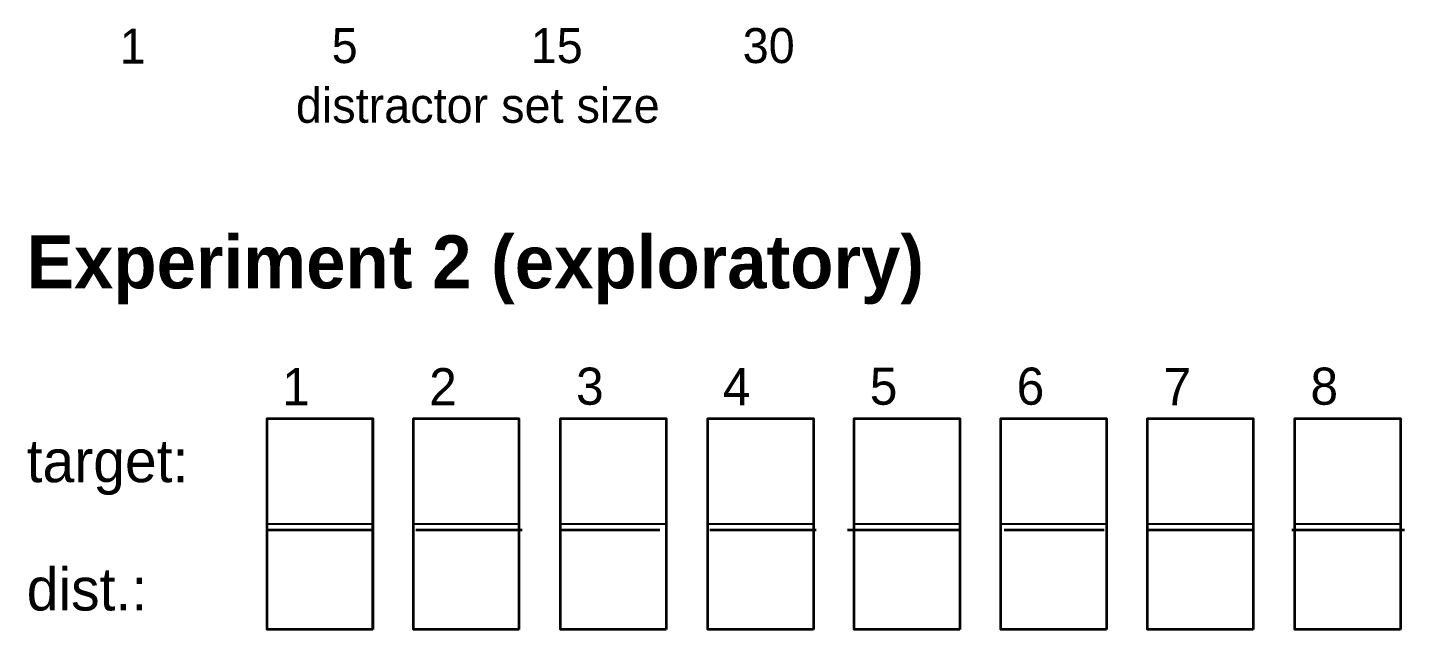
# Model space of a CAD drawing. Header units: inches. Extents: x 275 to 770, y -416 to -169.
# Drawn here: x 274.9 to 495, y -416.4 to -320.3 of the extents above; entities that cross this region are included whole.
import ezdxf

# ---------------------------------------------------------------- set-up
doc = ezdxf.new("R2010")
doc.units = ezdxf.units.IN
doc.header["$MEASUREMENT"] = 0
doc.layers.add('Layer 1', color=7, linetype='Continuous')
picture_1 = doc.add_image_def('image1.png', size_in_pixel=(105, 105))
picture_2 = doc.add_image_def('image2.png', size_in_pixel=(105, 105))
picture_3 = doc.add_image_def('image3.png', size_in_pixel=(105, 105))
picture_4 = doc.add_image_def('image4.png', size_in_pixel=(105, 105))
picture_5 = doc.add_image_def('image5.png', size_in_pixel=(105, 105))
picture_6 = doc.add_image_def('image6.png', size_in_pixel=(105, 105))
picture_7 = doc.add_image_def('image7.png', size_in_pixel=(105, 105))
picture_8 = doc.add_image_def('image8.png', size_in_pixel=(105, 105))
picture_9 = doc.add_image_def('image9.png', size_in_pixel=(105, 105))
picture_10 = doc.add_image_def('image10.png', size_in_pixel=(105, 105))
picture_11 = doc.add_image_def('image11.png', size_in_pixel=(105, 105))
picture_12 = doc.add_image_def('image12.png', size_in_pixel=(105, 105))
picture_13 = doc.add_image_def('image13.png', size_in_pixel=(105, 105))
picture_14 = doc.add_image_def('image14.png', size_in_pixel=(105, 105))
picture_15 = doc.add_image_def('image15.png', size_in_pixel=(105, 105))
picture_16 = doc.add_image_def('image16.png', size_in_pixel=(105, 105))

# ---------------------------------------------------------------- blocks, each defined once
blk = doc.blocks.new('block 4')
at = {"layer": 'Layer 1', "color": 7, "lineweight": 35, "true_color": 0xffffff}
for points in [[(423.94, -416.41), (407.07, -416.41), (407.07, -382.74), (423.94, -382.74), (423.94, -416.41)], [(406, -400.5), (424, -400.5)]]:
    blk.add_lwpolyline(points, dxfattribs=at)
blk = doc.blocks.new('block 3')
at = {"layer": 'Layer 1'}
blk.add_blockref('block 4', (0, 0), dxfattribs=at)
image = blk.add_image(picture_1, insert=(407.07, -399.62), size_in_units=(16.87, 16.87), dxfattribs=at)
image = blk.add_image(picture_2, insert=(407.07, -416.41), size_in_units=(16.87, 16.87), dxfattribs=at)
blk = doc.blocks.new('block 6')
at = {"layer": 'Layer 1', "color": 7, "lineweight": 35, "true_color": 0xffffff}
for points in [[(447.37, -416.41), (430.5, -416.41), (430.5, -382.74), (447.37, -382.74), (447.37, -416.41)], [(431, -400.5), (447, -400.5)]]:
    blk.add_lwpolyline(points, dxfattribs=at)
blk = doc.blocks.new('block 5')
at = {"layer": 'Layer 1'}
blk.add_blockref('block 6', (0, 0), dxfattribs=at)
image = blk.add_image(picture_3, insert=(430.5, -399.62), size_in_units=(16.87, 16.87), dxfattribs=at)
image = blk.add_image(picture_4, insert=(430.5, -416.41), size_in_units=(16.87, 16.87), dxfattribs=at)
blk = doc.blocks.new('block 8')
at = {"layer": 'Layer 1', "color": 7, "lineweight": 35, "true_color": 0xffffff}
for points in [[(330.1, -416.41), (313.22, -416.41), (313.22, -382.74), (330.1, -382.74), (330.1, -416.41)], [(313, -400.5), (330, -400.5)]]:
    blk.add_lwpolyline(points, dxfattribs=at)
blk = doc.blocks.new('block 7')
at = {"layer": 'Layer 1'}
blk.add_blockref('block 8', (0, 0), dxfattribs=at)
image = blk.add_image(picture_5, insert=(313.16, -399.62), size_in_units=(16.87, 16.87), dxfattribs=at)
image = blk.add_image(picture_6, insert=(313.16, -416.41), size_in_units=(16.87, 16.87), dxfattribs=at)
blk = doc.blocks.new('block 10')
at = {"layer": 'Layer 1', "color": 7, "lineweight": 35, "true_color": 0xffffff}
for points in [[(470.82, -416.41), (453.94, -416.41), (453.94, -382.74), (470.82, -382.74), (470.82, -416.41)], [(454, -400.5), (471, -400.5)]]:
    blk.add_lwpolyline(points, dxfattribs=at)
blk = doc.blocks.new('block 9')
at = {"layer": 'Layer 1'}
blk.add_blockref('block 10', (0, 0), dxfattribs=at)
image = blk.add_image(picture_7, insert=(453.96, -399.62), size_in_units=(16.87, 16.87), dxfattribs=at)
image = blk.add_image(picture_8, insert=(453.96, -416.41), size_in_units=(16.87, 16.87), dxfattribs=at)
blk = doc.blocks.new('block 12')
at = {"layer": 'Layer 1', "color": 7, "lineweight": 35, "true_color": 0xffffff}
for points in [[(400.55, -416.41), (383.68, -416.41), (383.68, -382.74), (400.55, -382.74), (400.55, -416.41)], [(384, -400.5), (401, -400.5)]]:
    blk.add_lwpolyline(points, dxfattribs=at)
blk = doc.blocks.new('block 11')
at = {"layer": 'Layer 1'}
blk.add_blockref('block 12', (0, 0), dxfattribs=at)
image = blk.add_image(picture_9, insert=(383.64, -399.62), size_in_units=(16.87, 16.87), dxfattribs=at)
image = blk.add_image(picture_10, insert=(383.64, -416.41), size_in_units=(16.87, 16.87), dxfattribs=at)
blk = doc.blocks.new('block 14')
at = {"layer": 'Layer 1', "color": 7, "lineweight": 35, "true_color": 0xffffff}
for points in [[(494.36, -416.41), (477.48, -416.41), (477.48, -382.74), (494.36, -382.74), (494.36, -416.41)], [(477, -400.5), (495, -400.5)]]:
    blk.add_lwpolyline(points, dxfattribs=at)
blk = doc.blocks.new('block 13')
at = {"layer": 'Layer 1'}
blk.add_blockref('block 14', (0, 0), dxfattribs=at)
image = blk.add_image(picture_11, insert=(477.52, -399.62), size_in_units=(16.87, 16.87), dxfattribs=at)
image = blk.add_image(picture_12, insert=(477.52, -416.41), size_in_units=(16.87, 16.87), dxfattribs=at)
blk = doc.blocks.new('block 16')
at = {"layer": 'Layer 1', "color": 7, "lineweight": 35, "true_color": 0xffffff}
for points in [[(377.02, -416.41), (360.14, -416.41), (360.14, -382.74), (377.02, -382.74), (377.02, -416.41)], [(360, -400.5), (376, -400.5)]]:
    blk.add_lwpolyline(points, dxfattribs=at)
blk = doc.blocks.new('block 15')
at = {"layer": 'Layer 1'}
blk.add_blockref('block 16', (0, 0), dxfattribs=at)
image = blk.add_image(picture_13, insert=(360.12, -399.62), size_in_units=(16.87, 16.87), dxfattribs=at)
image = blk.add_image(picture_14, insert=(360.12, -416.41), size_in_units=(16.87, 16.87), dxfattribs=at)
blk = doc.blocks.new('block 18')
at = {"layer": 'Layer 1', "color": 7, "lineweight": 35, "true_color": 0xffffff}
for points in [[(353.47, -416.41), (336.6, -416.41), (336.6, -382.74), (353.47, -382.74), (353.47, -416.41)], [(337, -400.5), (354, -400.5)]]:
    blk.add_lwpolyline(points, dxfattribs=at)
blk = doc.blocks.new('block 17')
at = {"layer": 'Layer 1'}
blk.add_blockref('block 18', (0, 0), dxfattribs=at)
image = blk.add_image(picture_15, insert=(336.66, -399.62), size_in_units=(16.87, 16.87), dxfattribs=at)
image = blk.add_image(picture_16, insert=(336.66, -416.41), size_in_units=(16.87, 16.87), dxfattribs=at)
blk = doc.blocks.new('block 2')
at = {"layer": 'Layer 1'}
for name in ['block 7', 'block 17', 'block 15', 'block 11', 'block 3', 'block 5', 'block 9', 'block 13']:
    blk.add_blockref(name, (0, 0), dxfattribs=at)
at = {"layer": 'Layer 1', "color": 7, "true_color": 0xffffff, "attachment_point": 7}
for s, insert, char_height in [('\\fCMU Bright Roman|b0|i0|c0|p34;\\W1;1', (315.64, -380.6), 5.929), ('\\fCMU Bright Roman|b0|i0|c0|p34;\\W1;2', (339.12, -380.6), 5.929), ('\\fCMU Bright Roman|b0|i0|c0|p34;\\W1;3', (362.6, -380.6), 5.929), ('\\fCMU Bright Roman|b0|i0|c0|p34;\\W1;4', (386.07, -380.6), 5.929), ('\\fCMU Bright Roman|b0|i0|c0|p34;\\W1;5', (409.55, -380.6), 5.929), ('\\fCMU Bright Roman|b0|i0|c0|p34;\\W1;6', (433.02, -380.6), 5.929), ('\\fCMU Bright Roman|b0|i0|c0|p34;\\W1;7', (456.5, -380.6), 5.929), ('\\fCMU Bright Roman|b0|i0|c0|p34;\\W1;8', (479.98, -380.6), 5.929), ('\\fCMU Bright Roman|b0|i0|c0|p34;\\W1;target:', (274.8, -394.95), 6.8167), ('\\fCMU Bright Roman|b0|i0|c0|p34;\\W1;dist.:', (274.8, -413.48), 6.8167)]:
    blk.add_mtext(s, dxfattribs=dict(at, insert=insert, char_height=char_height))
blk = doc.blocks.new('block 19')
at = {"layer": 'Layer 1', "color": 7, "true_color": 0xffffff, "char_height": 5.5891, "attachment_point": 7}
for s, insert in [('\\fCMU Bright Roman|b0|i0|c0|p34;\\W1;1', (289.66, -326.02)), ('\\fCMU Bright Roman|b0|i0|c0|p34;\\W1;5', (323.54, -326.02)), ('\\fCMU Bright Roman|b0|i0|c0|p34;\\W1;15', (355.35, -326.02)), ('\\fCMU Bright Roman|b0|i0|c0|p34;\\W1;30', (389.23, -326.02)), ('\\fCMU Bright Roman|b0|i0|c0|p34;\\W1;distractor set size', (317.82, -335.56))]:
    blk.add_mtext(s, dxfattribs=dict(at, insert=insert))

msp = doc.modelspace()

# ---------------------------------------------------------------- block references
at = {"layer": 'Layer 1'}
for name in ['block 19', 'block 2']:
    msp.add_blockref(name, (0, 0), dxfattribs=at)

# ---------------------------------------------------------------- texts
at = {"layer": 'Layer 1', "color": 7, "true_color": 0xffffff, "insert": (274.8, -364.48), "char_height": 8.464, "attachment_point": 7}
msp.add_mtext('\\fCMU Sans Serif Extended|b1|i0|c0|p34;\\W1;Experiment 2 (exploratory)', dxfattribs=at)

doc.saveas('drawing.dxf')
